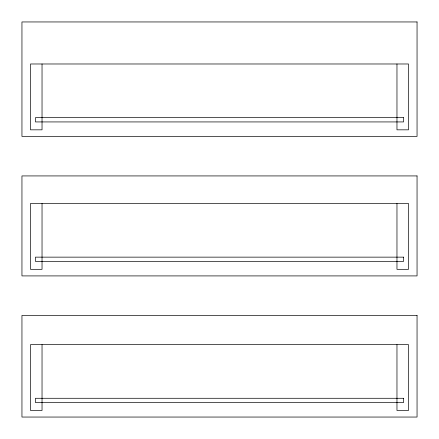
<?xml version="1.0" encoding="UTF-8"?>
<svg xmlns="http://www.w3.org/2000/svg" width="439" height="439" viewBox="0 0 439 439"><rect width="100%" height="100%" fill="white"/><g stroke="black" fill="none" stroke-linecap="round" stroke-linejoin="round"><path stroke-width="0.66" d="M396.966 63.984L396.966 129.834L408.489 129.834L408.489 63.984L30.51 63.984L30.51 129.834L42.034 129.834L42.034 63.984M396.966 203.476L396.966 269.327L408.489 269.327L408.489 203.476L30.51 203.476L30.51 269.327L42.034 269.327L42.034 203.476M396.966 344.615L396.966 410.465L408.489 410.465L408.489 344.615L30.51 344.615L30.51 410.465L42.034 410.465L42.034 344.615M417.05 21.95L21.95 21.95L21.95 136.419L417.05 136.419L417.05 21.95M403.551 117.652L35.449 117.652L35.449 121.932L403.551 121.932L403.551 117.652M417.05 175.929L21.95 175.929L21.95 275.911L417.05 275.911L417.05 175.929M403.551 257.144L35.449 257.144L35.449 261.424L403.551 261.424L403.551 257.144M417.05 315.421L21.95 315.421L21.95 417.05L417.05 417.05L417.05 315.421M403.551 398.283L35.449 398.283L35.449 402.563L403.551 402.563L403.551 398.283"/></g></svg>
